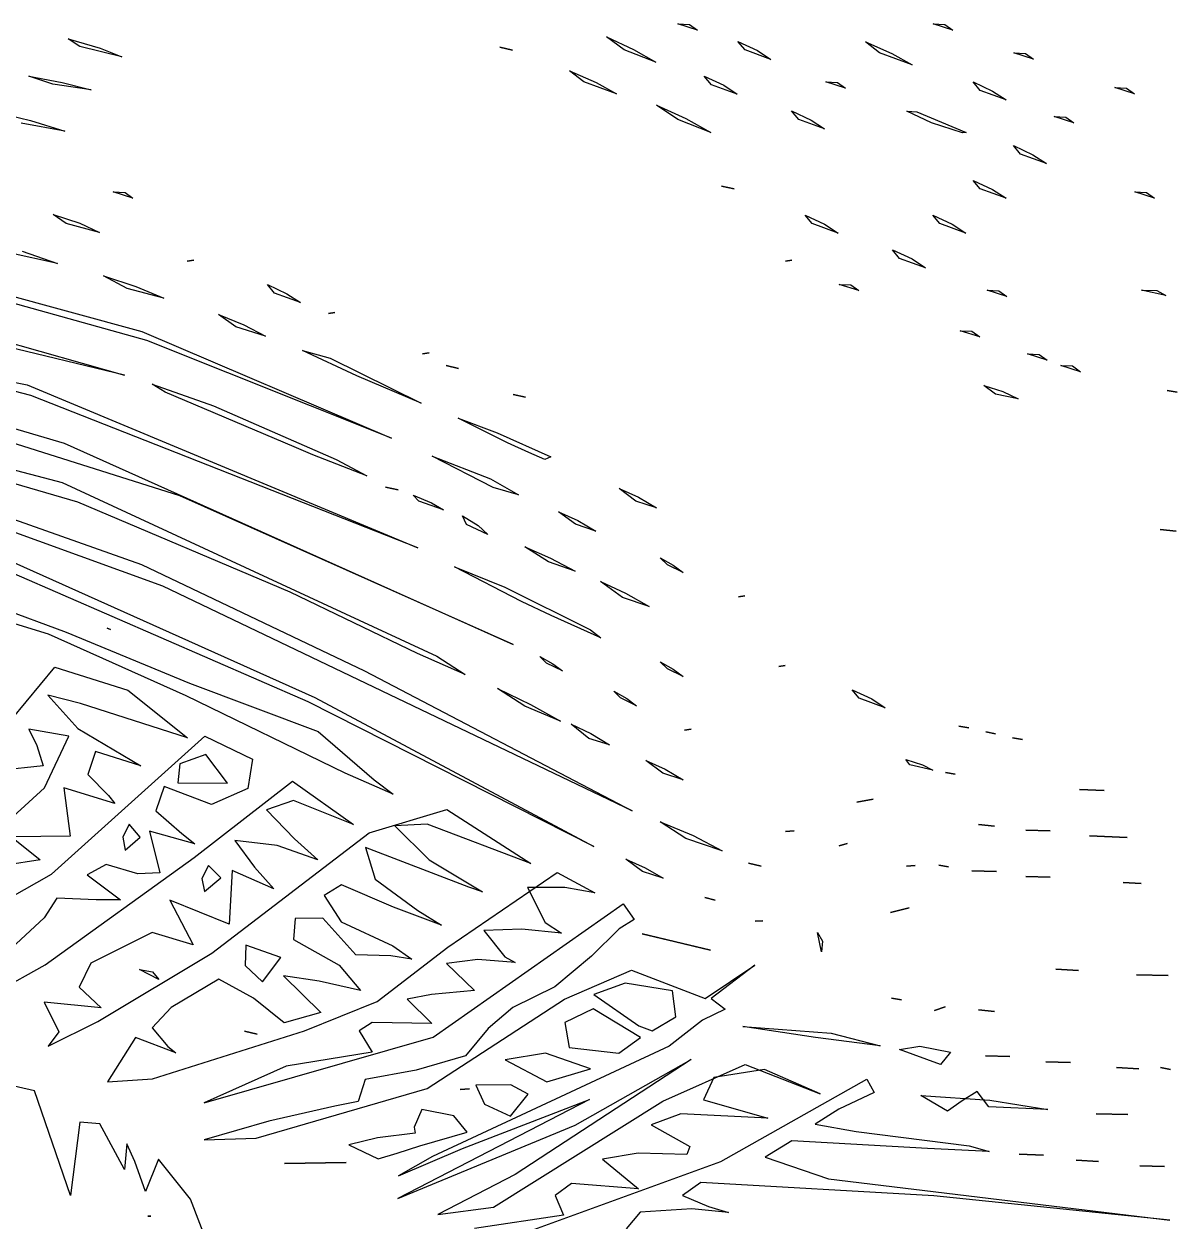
# Model space of a CAD drawing. Extents: x 11.5 to 31.3, y 131.8 to 144.7.
# Drawn here: x 24.59 to 31.28, y 137.71 to 144.65 of the extents above; entities that cross this region are included whole.
import ezdxf

# ---------------------------------------------------------------- set-up
doc = ezdxf.new("R2010")
doc.units = 0

msp = doc.modelspace()

# ---------------------------------------------------------------- linework, layer by layer
at = {"layer": 'Image'}
for p, q in [((28.382284, 144.649388), (28.450275, 144.646241)), ((28.496481, 144.613051), (28.382284, 144.649388)), ((28.382284, 144.649388), (28.382284, 144.649388)), ((28.450275, 144.646241), (28.496481, 144.613051)), ((29.864142, 144.649388), (29.932134, 144.646241)), ((29.97834, 144.613051), (29.864142, 144.649388)), ((29.864142, 144.649388), (29.864142, 144.649388)), ((29.932134, 144.646241), (29.97834, 144.613051)), ((28.070312, 144.498325), (27.967424, 144.573771)), ((27.967424, 144.573771), (28.124048, 144.501951)), ((24.911611, 144.519469), (24.844155, 144.563946)), ((24.844155, 144.563946), (25.029901, 144.508949)), ((25.156502, 144.459211), (24.911611, 144.519469)), ((24.911611, 144.519469), (24.911611, 144.519469)), ((25.029901, 144.508949), (25.156502, 144.459211)), ((27.349159, 144.514724), (27.422249, 144.498016)), ((27.422249, 144.498016), (27.349159, 144.514724)), ((27.349159, 144.514724), (27.349159, 144.514724)), ((28.124048, 144.501951), (28.253805, 144.428318)), ((28.772248, 144.498323), (28.730091, 144.54783)), ((28.730091, 144.54783), (28.843939, 144.494889)), ((29.552172, 144.481537), (29.47035, 144.546179)), ((29.47035, 144.546179), (29.623898, 144.478129)), ((28.253805, 144.428318), (28.070312, 144.498325)), ((28.070312, 144.498325), (28.070312, 144.498325)), ((28.921942, 144.443664), (28.772248, 144.498323)), ((28.772248, 144.498323), (28.772248, 144.498323)), ((28.843939, 144.494889), (28.921942, 144.443664)), ((29.741584, 144.411782), (29.552172, 144.481537)), ((29.552172, 144.481537), (29.552172, 144.481537)), ((29.623898, 144.478129), (29.741584, 144.411782)), ((30.332099, 144.481535), (30.400091, 144.478388)), ((30.446297, 144.445198), (30.332099, 144.481535)), ((30.332099, 144.481535), (30.332099, 144.481535)), ((30.400091, 144.478388), (30.446297, 144.445198)), ((27.836333, 144.313662), (27.754512, 144.378305)), ((27.754512, 144.378305), (27.90806, 144.310255)), ((24.755626, 144.299137), (24.615844, 144.347349)), ((24.615844, 144.347349), (24.810747, 144.310504)), ((24.97809, 144.267975), (24.755626, 144.299137)), ((24.755626, 144.299137), (24.755626, 144.299137)), ((24.810747, 144.310504), (24.97809, 144.267975)), ((28.025745, 144.243908), (27.836333, 144.313662)), ((27.836333, 144.313662), (27.836333, 144.313662)), ((27.90806, 144.310255), (28.025745, 144.243908)), ((28.577263, 144.296877), (28.535108, 144.346385)), ((28.535108, 144.346385), (28.648958, 144.293443)), ((28.72696, 144.242218), (28.577263, 144.296877)), ((28.577263, 144.296877), (28.577263, 144.296877)), ((28.648958, 144.293443), (28.72696, 144.242218)), ((29.2402, 144.313663), (29.308194, 144.310516)), ((29.3544, 144.277326), (29.2402, 144.313663)), ((29.2402, 144.313663), (29.2402, 144.313663)), ((29.308194, 144.310516), (29.3544, 144.277326)), ((30.137115, 144.263303), (30.094961, 144.31281)), ((30.094961, 144.31281), (30.208809, 144.259869)), ((30.286811, 144.208644), (30.137115, 144.263303)), ((30.137115, 144.263303), (30.137115, 144.263303)), ((30.208809, 144.259869), (30.286811, 144.208644)), ((30.917042, 144.28009), (30.985035, 144.276942)), ((31.03124, 144.243753), (30.917042, 144.28009)), ((30.917042, 144.28009), (30.917042, 144.28009)), ((30.985035, 144.276942), (31.03124, 144.243753)), ((28.382284, 144.095437), (28.258828, 144.178486)), ((28.258828, 144.178486), (28.427692, 144.100446)), ((24.400335, 144.143459), (24.625834, 144.089972)), ((24.625834, 144.089972), (24.82478, 144.028273)), ((28.573852, 144.019901), (28.382284, 144.095437)), ((28.382284, 144.095437), (28.382284, 144.095437)), ((28.427692, 144.100446), (28.573852, 144.019901)), ((29.084215, 144.095437), (29.04206, 144.144944)), ((29.04206, 144.144944), (29.155909, 144.092002)), ((29.233911, 144.040778), (29.084215, 144.095437)), ((29.084215, 144.095437), (29.084215, 144.095437)), ((29.155909, 144.092002), (29.233911, 144.040778)), ((29.854477, 144.075701), (29.709895, 144.142741)), ((29.709895, 144.142741), (29.769498, 144.139105)), ((29.769498, 144.139105), (30.05465, 144.01994)), ((30.566075, 144.112224), (30.634067, 144.109077)), ((30.680274, 144.075887), (30.566075, 144.112224)), ((30.566075, 144.112224), (30.566075, 144.112224)), ((30.634067, 144.109077), (30.680274, 144.075887)), ((24.82478, 144.028273), (24.572728, 144.073548)), ((30.033351, 144.017061), (29.854477, 144.075701)), ((30.05465, 144.01994), (30.033351, 144.017061)), ((30.371094, 143.893991), (30.328941, 143.943498)), ((30.328941, 143.943498), (30.44279, 143.890556)), ((30.520791, 143.839331), (30.371094, 143.893991)), ((30.371094, 143.893991), (30.371094, 143.893991)), ((30.44279, 143.890556), (30.520791, 143.839331)), ((30.137115, 143.692553), (30.094961, 143.74206)), ((30.094961, 143.74206), (30.208809, 143.689118)), ((25.106592, 143.675765), (25.174585, 143.672618)), ((25.220791, 143.639428), (25.106592, 143.675765)), ((25.106592, 143.675765), (25.106592, 143.675765)), ((25.174585, 143.672618), (25.220791, 143.639428)), ((28.636035, 143.708954), (28.709127, 143.692246)), ((28.709127, 143.692246), (28.636035, 143.708954)), ((28.636035, 143.708954), (28.636035, 143.708954)), ((30.286811, 143.637894), (30.137115, 143.692553)), ((30.137115, 143.692553), (30.137115, 143.692553)), ((30.208809, 143.689118), (30.286811, 143.637894)), ((31.03403, 143.675765), (31.102024, 143.672618)), ((31.148229, 143.639428), (31.03403, 143.675765)), ((31.03403, 143.675765), (31.03403, 143.675765)), ((31.102024, 143.672618), (31.148229, 143.639428)), ((24.833618, 143.491103), (24.758466, 143.544557)), ((24.758466, 143.544557), (24.912062, 143.493051)), ((29.162209, 143.491103), (29.120052, 143.54061)), ((29.120052, 143.54061), (29.233902, 143.487668)), ((29.903136, 143.491103), (29.860981, 143.54061)), ((29.860981, 143.54061), (29.974832, 143.487668)), ((25.026435, 143.44057), (24.833618, 143.491103)), ((24.833618, 143.491103), (24.833618, 143.491103)), ((24.912062, 143.493051), (25.026435, 143.44057)), ((29.311905, 143.436444), (29.162209, 143.491103)), ((29.162209, 143.491103), (29.162209, 143.491103)), ((29.233902, 143.487668), (29.311905, 143.436444)), ((30.052834, 143.436444), (29.903136, 143.491103)), ((29.903136, 143.491103), (29.903136, 143.491103)), ((29.974832, 143.487668), (30.052834, 143.436444)), ((23.495382, 143.346755), (25.271256, 142.866257)), ((24.783011, 143.259183), (24.502151, 143.321589)), ((24.577025, 143.330662), (24.783011, 143.259183)), ((29.66916, 143.289674), (29.627005, 143.339181)), ((29.627005, 143.339181), (29.740854, 143.286239)), ((25.535552, 143.272886), (25.57367, 143.278632)), ((25.57367, 143.278632), (25.535552, 143.272886)), ((25.535552, 143.272886), (25.535552, 143.272886)), ((29.006221, 143.272886), (29.044339, 143.278631)), ((29.044339, 143.278631), (29.006221, 143.272886)), ((29.006221, 143.272886), (29.006221, 143.272886)), ((29.818856, 143.235015), (29.66916, 143.289674)), ((29.66916, 143.289674), (29.66916, 143.289674)), ((29.740854, 143.286239), (29.818856, 143.235015)), ((25.301755, 142.814073), (23.824914, 143.224764)), ((25.187314, 143.115159), (25.050239, 143.188182)), ((25.050239, 143.188182), (25.237397, 143.126641)), ((25.171707, 142.612708), (23.027459, 143.125207)), ((23.314087, 143.13719), (25.171707, 142.612708)), ((25.399514, 143.059359), (25.187314, 143.115159)), ((25.187314, 143.115159), (25.187314, 143.115159)), ((25.237397, 143.126641), (25.399514, 143.059359)), ((26.042503, 143.08824), (26.000348, 143.137747)), ((26.000348, 143.137747), (26.114198, 143.084806)), ((29.318194, 143.138601), (29.386187, 143.135454)), ((29.432393, 143.102264), (29.318194, 143.138601)), ((29.318194, 143.138601), (29.318194, 143.138601)), ((29.386187, 143.135454), (29.432393, 143.102264)), ((22.183823, 143.04473), (24.606058, 142.555817)), ((26.192201, 143.033581), (26.042503, 143.08824)), ((26.042503, 143.08824), (26.042503, 143.08824)), ((26.114198, 143.084806), (26.192201, 143.033581)), ((30.176112, 143.105028), (30.244105, 143.101881)), ((30.290311, 143.068691), (30.176112, 143.105028)), ((30.176112, 143.105028), (30.176112, 143.105028)), ((30.244105, 143.101881), (30.290311, 143.068691)), ((31.073027, 143.105028), (31.161926, 143.103893)), ((31.213645, 143.074196), (31.073027, 143.105028)), ((31.073027, 143.105028), (31.073027, 143.105028)), ((31.161926, 143.103893), (31.213645, 143.074196)), ((26.354473, 142.970722), (26.39259, 142.976466)), ((26.39259, 142.976466), (26.354473, 142.970722)), ((25.817178, 142.892203), (25.716693, 142.964233)), ((25.716693, 142.964233), (25.864693, 142.904844)), ((25.864693, 142.904844), (25.988935, 142.839135)), ((26.354473, 142.970722), (26.354473, 142.970722)), ((25.271256, 142.866257), (26.721629, 142.246393)), ((25.988935, 142.839135), (25.817178, 142.892203)), ((25.817178, 142.892203), (25.817178, 142.892203)), ((30.020127, 142.870002), (30.08812, 142.866855)), ((30.134326, 142.833665), (30.020127, 142.870002)), ((30.020127, 142.870002), (30.020127, 142.870002)), ((30.08812, 142.866855), (30.134326, 142.833665)), ((24.628014, 142.493539), (23.460714, 142.80503)), ((26.721629, 142.246393), (25.301755, 142.814073)), ((26.519863, 142.60761), (26.204877, 142.755396)), ((26.204877, 142.755396), (26.36526, 142.710493)), ((26.36526, 142.710493), (26.892555, 142.449707)), ((26.900421, 142.735716), (26.93854, 142.741462)), ((26.93854, 142.741462), (26.900421, 142.735716)), ((26.900421, 142.735716), (26.900421, 142.735716)), ((30.410091, 142.735716), (30.478083, 142.732569)), ((30.52429, 142.69938), (30.410091, 142.735716)), ((30.410091, 142.735716), (30.410091, 142.735716)), ((30.478083, 142.732569), (30.52429, 142.69938)), ((27.037184, 142.668176), (27.110278, 142.651468)), ((27.110278, 142.651468), (27.037184, 142.668176)), ((27.037184, 142.668176), (27.037184, 142.668176)), ((30.605072, 142.668573), (30.673063, 142.665426)), ((30.719269, 142.632236), (30.605072, 142.668573)), ((30.605072, 142.668573), (30.605072, 142.668573)), ((30.673063, 142.665426), (30.719269, 142.632236)), ((23.447038, 142.61926), (24.821585, 142.218574)), ((25.408106, 142.513429), (25.332739, 142.560872)), ((25.332739, 142.560872), (25.687557, 142.434325)), ((26.892555, 142.449707), (26.519863, 142.60761)), ((26.519863, 142.60761), (26.519863, 142.60761)), ((25.492161, 141.912089), (23.550575, 142.526096)), ((24.606058, 142.555817), (26.873875, 141.610041)), ((26.873875, 141.610041), (24.628014, 142.493539)), ((26.042503, 142.244979), (25.408106, 142.513429)), ((27.427147, 142.500304), (27.499191, 142.483922)), ((27.499191, 142.483922), (27.427147, 142.500304)), ((27.427147, 142.500304), (27.427147, 142.500304)), ((30.224859, 142.501733), (30.156894, 142.552524)), ((30.156894, 142.552524), (30.267934, 142.51813)), ((30.357437, 142.475538), (30.224859, 142.501733)), ((30.224859, 142.501733), (30.224859, 142.501733)), ((30.267934, 142.51813), (30.357437, 142.475538)), ((31.221702, 142.523622), (31.27882, 142.513048)), ((31.27882, 142.513048), (31.221702, 142.523622)), ((31.221702, 142.523622), (31.221702, 142.523622)), ((25.687557, 142.434325), (26.400641, 142.122097)), ((23.215555, 142.411374), (24.809166, 141.989078)), ((27.39358, 142.219125), (27.106738, 142.363521)), ((27.106738, 142.363521), (27.334241, 142.278047)), ((24.900981, 141.875792), (23.612855, 142.247484)), ((24.821585, 142.218574), (27.426872, 141.049406)), ((26.156449, 142.196028), (26.042503, 142.244979)), ((27.334241, 142.278047), (27.6458, 142.139297)), ((27.518518, 142.164309), (27.39358, 142.219125)), ((26.263441, 142.150274), (26.156449, 142.196028)), ((26.577842, 142.027437), (26.263441, 142.150274)), ((27.309882, 141.96094), (26.957409, 142.142204)), ((26.957409, 142.142204), (27.295171, 142.011302)), ((27.611125, 142.123862), (27.518518, 142.164309)), ((26.400641, 142.122097), (26.577842, 142.027437)), ((27.6458, 142.139297), (27.611125, 142.123862)), ((27.295171, 142.011302), (27.458116, 141.917326)), ((23.912002, 141.994347), (25.269683, 141.513727)), ((24.809166, 141.989078), (26.98427, 140.98278)), ((26.68622, 141.963136), (26.759312, 141.946428)), ((26.759312, 141.946428), (26.68622, 141.963136)), ((26.68622, 141.963136), (26.68622, 141.963136)), ((27.458116, 141.917326), (27.309882, 141.96094)), ((27.309882, 141.96094), (27.309882, 141.96094)), ((28.138556, 141.88199), (28.041309, 141.954187)), ((28.041309, 141.954187), (28.152995, 141.90371)), ((25.394878, 141.389109), (23.976413, 141.902079)), ((26.132616, 141.353476), (24.900981, 141.875792)), ((27.426872, 141.049406), (25.492161, 141.912089)), ((26.87863, 141.881435), (26.846538, 141.915586)), ((26.846538, 141.915586), (26.953287, 141.871034)), ((27.022708, 141.831683), (26.87863, 141.881435)), ((26.87863, 141.881435), (26.87863, 141.881435)), ((26.953287, 141.871034), (27.022708, 141.831683)), ((28.257461, 141.842374), (28.138556, 141.88199)), ((28.138556, 141.88199), (28.138556, 141.88199)), ((28.152995, 141.90371), (28.257461, 141.842374)), ((27.156196, 141.746355), (27.133156, 141.795906)), ((27.133156, 141.795906), (27.222794, 141.740901)), ((27.787589, 141.747705), (27.690343, 141.8199)), ((27.690343, 141.8199), (27.802031, 141.769424)), ((27.279133, 141.688623), (27.156196, 141.746355)), ((27.156196, 141.746355), (27.156196, 141.746355)), ((27.222794, 141.740901), (27.279133, 141.688623)), ((27.906498, 141.708088), (27.787589, 141.747705)), ((27.787589, 141.747705), (27.787589, 141.747705)), ((27.802031, 141.769424), (27.906498, 141.708088)), ((31.180268, 141.717163), (31.272725, 141.707976)), ((31.272725, 141.707976), (31.180268, 141.717163)), ((31.180268, 141.717163), (31.180268, 141.717163)), ((23.484008, 141.619022), (24.833625, 141.120505)), ((24.299723, 141.627838), (26.275103, 140.743356)), ((27.631604, 141.529345), (27.49449, 141.616239)), ((27.49449, 141.616239), (27.64404, 141.550986)), ((24.729616, 141.109578), (23.358253, 141.532515)), ((27.787372, 141.474912), (27.631604, 141.529345)), ((27.631604, 141.529345), (27.631604, 141.529345)), ((27.64404, 141.550986), (27.787372, 141.474912)), ((28.321493, 141.512124), (28.280169, 141.552988)), ((28.280169, 141.552988), (28.355617, 141.510205)), ((26.237872, 140.717621), (24.531888, 141.459918)), ((25.269683, 141.513727), (26.564615, 140.897345)), ((27.475767, 141.300026), (27.085547, 141.501128)), ((27.085547, 141.501128), (27.378917, 141.382321)), ((28.414003, 141.468381), (28.321493, 141.512124)), ((28.321493, 141.512124), (28.321493, 141.512124)), ((28.355617, 141.510205), (28.414003, 141.468381)), ((28.116775, 140.084584), (25.394878, 141.389109)), ((27.378917, 141.382321), (27.875818, 141.135648)), ((28.060265, 141.322731), (27.933095, 141.414462)), ((27.933095, 141.414462), (28.079105, 141.348317)), ((26.872163, 140.998432), (26.132616, 141.353476)), ((28.215695, 141.26938), (28.060265, 141.322731)), ((28.060265, 141.322731), (28.060265, 141.322731)), ((28.079105, 141.348317), (28.215695, 141.26938)), ((28.733248, 141.325618), (28.771365, 141.331362)), ((28.771365, 141.331362), (28.733248, 141.325618)), ((28.733248, 141.325618), (28.733248, 141.325618)), ((27.646368, 141.218328), (27.475767, 141.300026)), ((27.935962, 141.089089), (27.646368, 141.218328)), ((25.529358, 140.752316), (24.729616, 141.109578)), ((24.833625, 141.120505), (25.548639, 140.825802)), ((25.070675, 141.143761), (25.090483, 141.136134)), ((25.090483, 141.136134), (25.070675, 141.143761)), ((25.070675, 141.143761), (25.070675, 141.143761)), ((27.875818, 141.135648), (27.935962, 141.089089)), ((27.148522, 140.875416), (26.872163, 140.998432)), ((26.98427, 140.98278), (27.148522, 140.875416)), ((27.61956, 140.941373), (27.581232, 140.98094)), ((27.581232, 140.98094), (27.656624, 140.937694)), ((24.002435, 139.996547), (24.767895, 140.918523)), ((24.767895, 140.918523), (25.190822, 140.784492)), ((26.564615, 140.897345), (28.116775, 140.084584)), ((27.713485, 140.896288), (27.61956, 140.941373)), ((27.61956, 140.941373), (27.61956, 140.941373)), ((27.656624, 140.937694), (27.713485, 140.896288)), ((28.321493, 140.907801), (28.280169, 140.948665)), ((28.280169, 140.948665), (28.355617, 140.905882)), ((28.414003, 140.864058), (28.321493, 140.907801)), ((28.321493, 140.907801), (28.321493, 140.907801)), ((28.355617, 140.905882), (28.414003, 140.864058)), ((28.967227, 140.922733), (29.005344, 140.928478)), ((29.005344, 140.928478), (28.967227, 140.922733)), ((28.967227, 140.922733), (28.967227, 140.922733)), ((25.548639, 140.825802), (26.294395, 140.545299)), ((24.916709, 140.708316), (24.726905, 140.755808)), ((24.726905, 140.755808), (24.901374, 140.562269)), ((25.190822, 140.784492), (25.537329, 140.50797)), ((26.452547, 140.303436), (25.529358, 140.752316)), ((27.495116, 140.691233), (27.335894, 140.793823)), ((27.335894, 140.793823), (27.526872, 140.701931)), ((28.048518, 140.739933), (28.010188, 140.779501)), ((28.010188, 140.779501), (28.085581, 140.736255)), ((29.435184, 140.738081), (29.393028, 140.787588)), ((29.393028, 140.787588), (29.506878, 140.734646)), ((25.537329, 140.50797), (24.916709, 140.708316)), ((27.894472, 139.877301), (26.237872, 140.717621)), ((26.275103, 140.743356), (27.894472, 139.877301)), ((27.701972, 140.60469), (27.495116, 140.691233)), ((27.495116, 140.691233), (27.495116, 140.691233)), ((27.526872, 140.701931), (27.701972, 140.60469)), ((28.142442, 140.694848), (28.048518, 140.739933)), ((28.048518, 140.739933), (28.048518, 140.739933)), ((28.085581, 140.736255), (28.142442, 140.694848)), ((29.584881, 140.683422), (29.435184, 140.738081)), ((29.435184, 140.738081), (29.435184, 140.738081)), ((29.506878, 140.734646), (29.584881, 140.683422)), ((24.847662, 140.517347), (24.616263, 140.558807)), ((24.616263, 140.558807), (24.662287, 140.463981)), ((24.901374, 140.562269), (25.26684, 140.345585)), ((26.294395, 140.545299), (26.619886, 140.264533)), ((27.865583, 140.505483), (27.764055, 140.586855)), ((27.764055, 140.586855), (27.878281, 140.534418)), ((28.421278, 140.553426), (28.459394, 140.55917)), ((28.459394, 140.55917), (28.421278, 140.553426)), ((28.421278, 140.553426), (28.421278, 140.553426)), ((30.012817, 140.57636), (30.069936, 140.565786)), ((30.069936, 140.565786), (30.012817, 140.57636)), ((30.012817, 140.57636), (30.012817, 140.57636)), ((24.707014, 140.218875), (24.847662, 140.517347)), ((24.747469, 139.717571), (25.637999, 140.518687)), ((25.637999, 140.518687), (25.914869, 140.385232)), ((27.986157, 140.467514), (27.865583, 140.505483)), ((27.865583, 140.505483), (27.865583, 140.505483)), ((27.878281, 140.534418), (27.986157, 140.467514)), ((30.168801, 140.542787), (30.22592, 140.532213)), ((30.22592, 140.532213), (30.168801, 140.542787)), ((30.168801, 140.542787), (30.168801, 140.542787)), ((30.324786, 140.509213), (30.381906, 140.498639)), ((30.381906, 140.498639), (30.324786, 140.509213)), ((30.324786, 140.509213), (30.324786, 140.509213)), ((24.662287, 140.463981), (24.700148, 140.346255)), ((25.002431, 140.429481), (24.95879, 140.295034)), ((25.26684, 140.345585), (25.002431, 140.429481)), ((25.643402, 140.410942), (25.493386, 140.357302)), ((25.76953, 140.245594), (25.643402, 140.410942)), ((24.700148, 140.346255), (24.444259, 140.319015)), ((25.493386, 140.357302), (25.481442, 140.247807)), ((25.914869, 140.385232), (25.887374, 140.213897)), ((28.29454, 140.304033), (28.197294, 140.376229)), ((28.197294, 140.376229), (28.308981, 140.325752)), ((29.727654, 140.351976), (29.704552, 140.382067)), ((29.704552, 140.382067), (29.801604, 140.351448)), ((29.861681, 140.321093), (29.727654, 140.351976)), ((29.727654, 140.351976), (29.727654, 140.351976)), ((29.801604, 140.351448), (29.861681, 140.321093)), ((24.95879, 140.295034), (25.079298, 140.174372)), ((26.730931, 140.182309), (26.452547, 140.303436)), ((28.413447, 140.264416), (28.29454, 140.304033)), ((28.29454, 140.304033), (28.29454, 140.304033)), ((28.308981, 140.325752), (28.413447, 140.264416)), ((29.934823, 140.307763), (29.991942, 140.297189)), ((29.991942, 140.297189), (29.934823, 140.307763)), ((29.934823, 140.307763), (29.934823, 140.307763)), ((24.371698, 139.911252), (24.707014, 140.218875)), ((25.115579, 140.128319), (24.819259, 140.217703)), ((24.819259, 140.217703), (24.856711, 139.938852)), ((25.400877, 140.226045), (25.354225, 140.084642)), ((25.675912, 140.121796), (25.400877, 140.226045)), ((25.481442, 140.247807), (25.76953, 140.245594)), ((25.575544, 139.814588), (26.145469, 140.257111)), ((25.887374, 140.213897), (25.675912, 140.121796)), ((25.76953, 140.245594), (25.76953, 140.245594)), ((26.145469, 140.257111), (26.500863, 140.005914)), ((26.619886, 140.264533), (26.730931, 140.182309)), ((30.712766, 140.207863), (30.854896, 140.203561)), ((30.854896, 140.203561), (30.712766, 140.207863)), ((30.712766, 140.207863), (30.712766, 140.207863)), ((25.079298, 140.174372), (25.115579, 140.128319)), ((26.152856, 140.144241), (25.994626, 140.090595)), ((26.500863, 140.005914), (26.152856, 140.144241)), ((29.420137, 140.135878), (29.516331, 140.15208)), ((29.516331, 140.15208), (29.420137, 140.135878)), ((29.420137, 140.135878), (29.420137, 140.135878)), ((25.354225, 140.084642), (25.503341, 139.952888)), ((25.994626, 140.090595), (26.156961, 139.922374)), ((26.591052, 139.956657), (27.041304, 140.092036)), ((27.041304, 140.092036), (27.5297, 139.778743)), ((25.197944, 140.007862), (25.161733, 139.932754)), ((25.262577, 139.932315), (25.197944, 140.007862)), ((26.927892, 140.008565), (26.739572, 139.99706)), ((26.739572, 139.99706), (26.939071, 139.800555)), ((27.5297, 139.778743), (26.927892, 140.008565)), ((28.428406, 139.925157), (28.279891, 140.021805)), ((28.279891, 140.021805), (28.470555, 139.941119)), ((30.127368, 140.004912), (30.219825, 139.995724)), ((30.219825, 139.995724), (30.127368, 140.004912)), ((30.127368, 140.004912), (30.127368, 140.004912)), ((24.856711, 139.938852), (24.516158, 139.933598)), ((24.516158, 139.933598), (24.682461, 139.800947)), ((25.161733, 139.932754), (25.175944, 139.857427)), ((25.175944, 139.857427), (25.262577, 139.932315)), ((25.262577, 139.932315), (25.262577, 139.932315)), ((25.580237, 139.89282), (25.316926, 139.966478)), ((25.316926, 139.966478), (25.376734, 139.724468)), ((25.503341, 139.952888), (25.580237, 139.89282)), ((25.678226, 139.260388), (26.591052, 139.956657)), ((26.156961, 139.922374), (26.293373, 139.800205)), ((28.640145, 139.852452), (28.428406, 139.925157)), ((28.428406, 139.925157), (28.428406, 139.925157)), ((28.470555, 139.941119), (28.640145, 139.852452)), ((29.006221, 139.96589), (29.057617, 139.969596)), ((29.057617, 139.969596), (29.006221, 139.96589)), ((29.006221, 139.96589), (29.006221, 139.96589)), ((30.400793, 139.972849), (30.542924, 139.968546)), ((30.542924, 139.968546), (30.400793, 139.972849)), ((30.400793, 139.972849), (30.400793, 139.972849)), ((30.770804, 139.939577), (30.989034, 139.930786)), ((30.989034, 139.930786), (30.770804, 139.939577)), ((30.770804, 139.939577), (30.770804, 139.939577)), ((26.057374, 139.884712), (25.812463, 139.91229)), ((25.812463, 139.91229), (25.925069, 139.758855)), ((26.293373, 139.800205), (26.057374, 139.884712)), ((27.16863, 139.641877), (26.569885, 139.871603)), ((26.569885, 139.871603), (26.625605, 139.689099)), ((29.318194, 139.881955), (29.365126, 139.895053)), ((29.365126, 139.895053), (29.318194, 139.881955)), ((29.318194, 139.881955), (29.318194, 139.881955)), ((24.682461, 139.800947), (24.483646, 139.768979)), ((24.711261, 139.191958), (25.575544, 139.814588)), ((26.939071, 139.800555), (27.249656, 139.615862)), ((28.17755, 139.733291), (28.080305, 139.805487)), ((28.080305, 139.805487), (28.191992, 139.755011)), ((28.79202, 139.780851), (28.865112, 139.764143)), ((28.865112, 139.764143), (28.79202, 139.780851)), ((28.79202, 139.780851), (28.79202, 139.780851)), ((23.697749, 139.12597), (24.747469, 139.717571)), ((25.065051, 139.774178), (24.954114, 139.713537)), ((24.954114, 139.713537), (25.148296, 139.568795)), ((25.24935, 139.719095), (25.065051, 139.774178)), ((25.376734, 139.724468), (25.24935, 139.719095)), ((25.658238, 139.768229), (25.619616, 139.691769)), ((25.730533, 139.697301), (25.658238, 139.768229)), ((25.796768, 139.738792), (25.777888, 139.428005)), ((26.038676, 139.631869), (25.796768, 139.738792)), ((25.925069, 139.758855), (26.038676, 139.631869)), ((27.047953, 139.294411), (27.681126, 139.727839)), ((27.681126, 139.727839), (27.900958, 139.610214)), ((28.296458, 139.693675), (28.17755, 139.733291)), ((28.17755, 139.733291), (28.17755, 139.733291)), ((28.191992, 139.755011), (28.296458, 139.693675)), ((29.708157, 139.764448), (29.75955, 139.768154)), ((29.75955, 139.768154), (29.708157, 139.764448)), ((29.708157, 139.764448), (29.708157, 139.764448)), ((29.895826, 139.770595), (29.952946, 139.760021)), ((29.952946, 139.760021), (29.895826, 139.770595)), ((29.895826, 139.770595), (29.895826, 139.770595)), ((30.088826, 139.737833), (30.230954, 139.73353)), ((30.230954, 139.73353), (30.088826, 139.737833)), ((30.088826, 139.737833), (30.088826, 139.737833)), ((25.619616, 139.691769), (25.636452, 139.618074)), ((25.636452, 139.618074), (25.730531, 139.697301)), ((25.730531, 139.697301), (25.730533, 139.697301)), ((26.430244, 139.656024), (26.329691, 139.594029)), ((26.731921, 139.526792), (26.430244, 139.656024)), ((26.625605, 139.689099), (26.873649, 139.507488)), ((27.249656, 139.615862), (27.16863, 139.641877)), ((30.400793, 139.70426), (30.542924, 139.699957)), ((30.542924, 139.699957), (30.400793, 139.70426)), ((30.400793, 139.70426), (30.400793, 139.70426)), ((30.96653, 139.670207), (31.070215, 139.664348)), ((31.070215, 139.664348), (30.96653, 139.670207)), ((30.96653, 139.670207), (30.96653, 139.670207)), ((24.778485, 139.579347), (24.704898, 139.464556)), ((25.008018, 139.569079), (24.778485, 139.579347)), ((26.329691, 139.594029), (26.429175, 139.442023)), ((27.725596, 139.639522), (27.510747, 139.640308)), ((27.510747, 139.640308), (27.612115, 139.437119)), ((27.900958, 139.610214), (27.725596, 139.639522)), ((28.538266, 139.581775), (28.599304, 139.566727)), ((28.599304, 139.566727), (28.538266, 139.581775)), ((28.538266, 139.581775), (28.538266, 139.581775)), ((25.148296, 139.568795), (25.008018, 139.569079)), ((25.777888, 139.428005), (25.434917, 139.566624)), ((25.434917, 139.566624), (25.570152, 139.308677)), ((27.01032, 139.421732), (26.731921, 139.526792)), ((26.873649, 139.507488), (27.01032, 139.421732)), ((26.961874, 138.77217), (28.065705, 139.546325)), ((28.065705, 139.546325), (28.129165, 139.45539)), ((29.616707, 139.494412), (29.724866, 139.522791)), ((29.724866, 139.522791), (29.616707, 139.494412)), ((24.704898, 139.464556), (24.294724, 139.084602)), ((26.160951, 139.46081), (26.152376, 139.338233)), ((26.322147, 139.462795), (26.160951, 139.46081)), ((26.514355, 139.250028), (26.322147, 139.462795)), ((26.429175, 139.442023), (26.727608, 139.301222)), ((27.612115, 139.437119), (27.706794, 139.375403)), ((28.129165, 139.45539), (28.041363, 139.400923)), ((28.830739, 139.4455), (28.874976, 139.446063)), ((28.874976, 139.446063), (28.830739, 139.4455)), ((28.830739, 139.4455), (28.830739, 139.4455)), ((29.616707, 139.494412), (29.616707, 139.494412)), ((25.331851, 139.380153), (24.976232, 139.200577)), ((25.570152, 139.308677), (25.331851, 139.380153)), ((27.477541, 139.39877), (27.25707, 139.391614)), ((27.25707, 139.391614), (27.378096, 139.238331)), ((27.706794, 139.375403), (27.477541, 139.39877)), ((28.041363, 139.400923), (27.880725, 139.241589)), ((28.408668, 139.314755), (28.175414, 139.37196)), ((28.175414, 139.37196), (28.361834, 139.327133)), ((29.215763, 139.267629), (29.192974, 139.378814)), ((29.192974, 139.378814), (29.221834, 139.329868)), ((25.875488, 139.306295), (25.872534, 139.188757)), ((26.078758, 139.233404), (25.875488, 139.306295)), ((26.152376, 139.338233), (26.418033, 139.189222)), ((26.638511, 138.978747), (27.047953, 139.294411)), ((26.727608, 139.301222), (26.838747, 139.225381)), ((28.361834, 139.327133), (28.571672, 139.276118)), ((28.571672, 139.276118), (28.408668, 139.314756)), ((28.408668, 139.314756), (28.408668, 139.314755)), ((29.221834, 139.329868), (29.215763, 139.267629)), ((25.017101, 138.863889), (25.678226, 139.260388)), ((25.972692, 139.093543), (26.078758, 139.233404)), ((26.078758, 139.233404), (26.078758, 139.233404)), ((26.717773, 139.243351), (26.514355, 139.250028)), ((26.838747, 139.225381), (26.717773, 139.243351)), ((27.378096, 139.238331), (27.437822, 139.205303)), ((27.880725, 139.241589), (27.667849, 139.063244)), ((29.215763, 139.267629), (29.215763, 139.267629)), ((24.371655, 139.001562), (24.711261, 139.191958)), ((24.976232, 139.200577), (24.908448, 139.062261)), ((25.257603, 139.165621), (25.33315, 139.150505)), ((25.36984, 139.106623), (25.257603, 139.165621)), ((25.257603, 139.165621), (25.257603, 139.165621)), ((25.872534, 139.188757), (25.972692, 139.093543)), ((26.418033, 139.189222), (26.540002, 139.043656)), ((27.221784, 139.222314), (27.040043, 139.198674)), ((27.040043, 139.198674), (27.202659, 139.043695)), ((27.437822, 139.205303), (27.221784, 139.222314)), ((27.724318, 138.992601), (28.113115, 139.160079)), ((28.113115, 139.160079), (28.539981, 138.996879)), ((28.539981, 138.996879), (28.828144, 139.190671)), ((28.828144, 139.190671), (28.575104, 138.995609)), ((30.575823, 139.166481), (30.706885, 139.158523)), ((30.706885, 139.158523), (30.575823, 139.166481)), ((30.575823, 139.166481), (30.575823, 139.166481)), ((25.33315, 139.150505), (25.36984, 139.106623)), ((25.71816, 139.107655), (25.442685, 138.944771)), ((25.91927, 138.998679), (25.71816, 139.107655)), ((26.30091, 139.097128), (26.093372, 139.127929)), ((26.093372, 139.127929), (26.310001, 138.914352)), ((26.540002, 139.043656), (26.30091, 139.097128)), ((28.075866, 139.086016), (27.895281, 139.01876)), ((28.350296, 139.041901), (28.075866, 139.086016)), ((31.044317, 139.133856), (31.22783, 139.129133)), ((31.22783, 139.129133), (31.044317, 139.133856)), ((31.044317, 139.133856), (31.044317, 139.133856)), ((24.908448, 139.062261), (25.036984, 138.942801)), ((26.952107, 139.020306), (26.810887, 138.992695)), ((27.202659, 139.043695), (26.952107, 139.020306)), ((27.667849, 139.063244), (27.425219, 138.944613)), ((27.895281, 139.01876), (28.156754, 138.837374)), ((28.370359, 138.889173), (28.350296, 139.041901)), ((25.036984, 138.942801), (24.706307, 138.974779)), ((24.706307, 138.974779), (24.790254, 138.803716)), ((26.098916, 138.855144), (25.91927, 138.998679)), ((26.215805, 138.808447), (26.638511, 138.978747)), ((26.810887, 138.992695), (26.955388, 138.851942)), ((26.927922, 138.47441), (27.724318, 138.992601)), ((28.575104, 138.995609), (28.657174, 138.935104)), ((29.622853, 138.998403), (29.679973, 138.987829)), ((29.679973, 138.987829), (29.622853, 138.998403)), ((29.622853, 138.998403), (29.622853, 138.998403)), ((29.872352, 138.926387), (29.933349, 138.948258)), ((29.933349, 138.948258), (29.872352, 138.926387)), ((25.442685, 138.944771), (25.332784, 138.825534)), ((26.310001, 138.914352), (26.098916, 138.855144)), ((27.425219, 138.944613), (27.281024, 138.821962)), ((27.891397, 138.936653), (27.727263, 138.857867)), ((28.165215, 138.770422), (27.891397, 138.936653)), ((28.233872, 138.808912), (28.370359, 138.889173)), ((28.657174, 138.935104), (28.524852, 138.87176)), ((29.872352, 138.926387), (29.872352, 138.926387)), ((30.127368, 138.930556), (30.219825, 138.921369)), ((30.219825, 138.921369), (30.127368, 138.930556)), ((30.127368, 138.930556), (30.127368, 138.930556)), ((24.729557, 138.719016), (25.017101, 138.863889)), ((25.332784, 138.825534), (25.422128, 138.718157)), ((25.334205, 138.530265), (26.215805, 138.808447)), ((26.608674, 138.85821), (26.533422, 138.809877)), ((26.533422, 138.809877), (26.60929, 138.685898)), ((26.955388, 138.851942), (26.608674, 138.85821)), ((27.281024, 138.821962), (27.15015, 138.66411)), ((27.727263, 138.857867), (27.750772, 138.712441)), ((28.156754, 138.837374), (28.233872, 138.808912)), ((28.524852, 138.87176), (28.332722, 138.720497)), ((29.180716, 138.769859), (28.759052, 138.834709)), ((28.759052, 138.834709), (29.271505, 138.794907)), ((24.790254, 138.803716), (24.729557, 138.719016)), ((25.235821, 138.769852), (25.073128, 138.512691)), ((25.470035, 138.680358), (25.235821, 138.769852)), ((25.633727, 138.391335), (26.961874, 138.77217)), ((25.867297, 138.807218), (25.940389, 138.79051)), ((25.940389, 138.79051), (25.867297, 138.807218)), ((25.867297, 138.807218), (25.867297, 138.807218)), ((28.039885, 138.678753), (28.165215, 138.770422)), ((29.556765, 138.72284), (29.180716, 138.769859)), ((29.180716, 138.769859), (29.180716, 138.769859)), ((29.271505, 138.794907), (29.556765, 138.72284)), ((25.422128, 138.718157), (25.470035, 138.680358)), ((26.60929, 138.685898), (26.10982, 138.604905)), ((28.332722, 138.720497), (26.958232, 138.079684)), ((27.615096, 138.679378), (27.379512, 138.639948)), ((27.875332, 138.589374), (27.615096, 138.679378)), ((27.750772, 138.712441), (28.039885, 138.678753)), ((29.667646, 138.701145), (29.785944, 138.719791)), ((29.906216, 138.614554), (29.667646, 138.701145)), ((29.785944, 138.719791), (29.964378, 138.685818)), ((29.964378, 138.685818), (29.906216, 138.614554)), ((26.10982, 138.604905), (25.633727, 138.391335)), ((27.15015, 138.66411), (26.864331, 138.5817)), ((27.379512, 138.639948), (27.621105, 138.513208)), ((28.460257, 138.642396), (27.437456, 137.976392)), ((27.786896, 138.261222), (28.460257, 138.642396)), ((28.29527, 138.400533), (28.773384, 138.614357)), ((28.773384, 138.614357), (29.207868, 138.443092)), ((29.906216, 138.614554), (29.906216, 138.614554)), ((30.16682, 138.66348), (30.308947, 138.659177)), ((30.308947, 138.659177), (30.16682, 138.66348)), ((30.16682, 138.66348), (30.16682, 138.66348)), ((30.517784, 138.629909), (30.659912, 138.625607)), ((30.659912, 138.625607), (30.517784, 138.629909)), ((30.517784, 138.629909), (30.517784, 138.629909)), ((25.073128, 138.512691), (25.334205, 138.530265)), ((26.864331, 138.5817), (26.56812, 138.525871)), ((27.621105, 138.513208), (27.875332, 138.589374)), ((27.875332, 138.589374), (27.875332, 138.589374)), ((28.591719, 138.537491), (28.530108, 138.408659)), ((28.885364, 138.583811), (28.591719, 138.537491)), ((29.207868, 138.443092), (28.885364, 138.583811)), ((30.926789, 138.595729), (31.057852, 138.587771)), ((31.057852, 138.587771), (30.926789, 138.595729)), ((30.926789, 138.595729), (30.926789, 138.595729)), ((31.182705, 138.595525), (31.239826, 138.584951)), ((31.239826, 138.584951), (31.182705, 138.595525)), ((31.182705, 138.595525), (31.182705, 138.595525)), ((24.649466, 138.460334), (24.488843, 138.497319)), ((25.936139, 138.18588), (26.927922, 138.47441)), ((26.56812, 138.525871), (26.527867, 138.398729)), ((27.173396, 138.471868), (27.119755, 138.467804)), ((27.119755, 138.467804), (27.173396, 138.471868)), ((27.173396, 138.471868), (27.173396, 138.471868)), ((27.413511, 138.494957), (27.209797, 138.494454)), ((27.209797, 138.494454), (27.259998, 138.383207)), ((27.514216, 138.441621), (27.413511, 138.494957)), ((27.413511, 138.494957), (27.413511, 138.494957)), ((28.632176, 138.050297), (29.479081, 138.529046)), ((29.479081, 138.529046), (29.520475, 138.451683)), ((24.85856, 137.853731), (24.649466, 138.460334)), ((26.527867, 138.398729), (26.39118, 138.372411)), ((27.869361, 138.410445), (26.756726, 137.835906)), ((27.13351, 138.126355), (27.869361, 138.410445)), ((27.312517, 137.785427), (28.29527, 138.400533)), ((27.412132, 138.314501), (27.514216, 138.441621)), ((28.530108, 138.408659), (28.903708, 138.30184)), ((29.520475, 138.451683), (29.31667, 138.353847)), ((29.946658, 138.343839), (29.792218, 138.43457)), ((29.792218, 138.43457), (30.192257, 138.406196)), ((30.03185, 138.403503), (29.946658, 138.343839)), ((30.119348, 138.457488), (30.03185, 138.403503)), ((30.187338, 138.367416), (30.119348, 138.457488)), ((30.192257, 138.406196), (30.529667, 138.352538)), ((26.39118, 138.372411), (26.009538, 138.284788)), ((26.897706, 138.351789), (26.851677, 138.25031)), ((27.082656, 138.31608), (26.897706, 138.351789)), ((27.259998, 138.383207), (27.412132, 138.314501)), ((28.398812, 138.327996), (28.22811, 138.263652)), ((28.903708, 138.30184), (28.398812, 138.327996)), ((29.31667, 138.353847), (29.178734, 138.267543)), ((29.946658, 138.343839), (29.946658, 138.343839)), ((30.529667, 138.352538), (30.187338, 138.367416)), ((30.810338, 138.328091), (30.993854, 138.32337)), ((30.993854, 138.32337), (30.810338, 138.328091)), ((30.810338, 138.328091), (30.810338, 138.328091)), ((24.913079, 138.27954), (24.85856, 137.853731)), ((25.029328, 138.269772), (24.913079, 138.27954)), ((25.171328, 138.003957), (25.029328, 138.269772)), ((26.009538, 138.284788), (25.632958, 138.176733)), ((26.756726, 137.835906), (27.786896, 138.261222)), ((27.16057, 138.22025), (27.082656, 138.31608)), ((28.22811, 138.263652), (28.451843, 138.138297)), ((29.178734, 138.267543), (29.417738, 138.224778)), ((25.632958, 138.176733), (25.936139, 138.18588)), ((26.638876, 138.189171), (26.473625, 138.147395)), ((26.858337, 138.215572), (26.638876, 138.189171)), ((26.851677, 138.25031), (26.858337, 138.215572)), ((26.885493, 138.141365), (27.16057, 138.22025)), ((29.417738, 138.224778), (30.073306, 138.142783)), ((25.184778, 138.153212), (25.171328, 138.003957)), ((25.230643, 138.050881), (25.184778, 138.153212)), ((26.473625, 138.147395), (26.642913, 138.066535)), ((26.752794, 138.100225), (26.885493, 138.141365)), ((26.761198, 137.966998), (27.13351, 138.126355)), ((26.885493, 138.141365), (26.885493, 138.141365)), ((28.451843, 138.138297), (28.433771, 138.091819)), ((29.043741, 138.170743), (28.889558, 138.076769)), ((29.830654, 138.12583), (29.043741, 138.170743)), ((30.187773, 138.109314), (29.830654, 138.12583)), ((30.073306, 138.142783), (30.187773, 138.109314)), ((25.29415, 137.876515), (25.230643, 138.050881)), ((25.369025, 138.064885), (25.29415, 137.876515)), ((25.555313, 137.833273), (25.369025, 138.064885)), ((26.457273, 138.045575), (26.099851, 138.038959)), ((26.099851, 138.038959), (26.457273, 138.045575)), ((26.457273, 138.045575), (26.457273, 138.045575)), ((26.642913, 138.066535), (26.752794, 138.100225)), ((26.958232, 138.079684), (26.761198, 137.966998)), ((27.5249, 137.649315), (28.632176, 138.050297)), ((28.151785, 138.099393), (27.945381, 138.065009)), ((27.945381, 138.065009), (28.154057, 137.892657)), ((28.433771, 138.091819), (28.151785, 138.099393)), ((28.889558, 138.076769), (29.256435, 137.950584)), ((30.361799, 138.09273), (30.503928, 138.088427)), ((30.503928, 138.088427), (30.361799, 138.09273)), ((30.361799, 138.09273), (30.361799, 138.09273)), ((30.692813, 138.058554), (30.823875, 138.050596)), ((30.823875, 138.050596), (30.692813, 138.058554)), ((30.692813, 138.058554), (30.692813, 138.058554)), ((27.437456, 137.976392), (26.990291, 137.7439)), ((31.063732, 138.025583), (31.205861, 138.02128)), ((31.205861, 138.02128), (31.063732, 138.025583)), ((31.063732, 138.025583), (31.063732, 138.025583)), ((27.764316, 137.924143), (27.670283, 137.854282)), ((28.154057, 137.892657), (27.764316, 137.924143)), ((28.515446, 137.928564), (28.409397, 137.854257)), ((29.867946, 137.852245), (28.515446, 137.928564)), ((29.256435, 137.950584), (31.237293, 137.710353)), ((27.670283, 137.854282), (27.719096, 137.739452)), ((28.409397, 137.854257), (28.560966, 137.789262)), ((31.237293, 137.710353), (29.867946, 137.852245)), ((25.756086, 137.306736), (25.555313, 137.833273)), ((26.990291, 137.7439), (27.312517, 137.785427)), ((28.4624, 137.775581), (28.162981, 137.757802)), ((28.676513, 137.755672), (28.4624, 137.775581)), ((28.560966, 137.789262), (28.676513, 137.755672)), ((25.307733, 137.733249), (25.324884, 137.733249)), ((25.324884, 137.733249), (25.307733, 137.733249)), ((25.307733, 137.733249), (25.307733, 137.733249)), ((27.719096, 137.739452), (27.201826, 137.662973)), ((28.162981, 137.757802), (28.083091, 137.660164))]:
    msp.add_line(p, q, dxfattribs=at)

doc.saveas('drawing.dxf')
